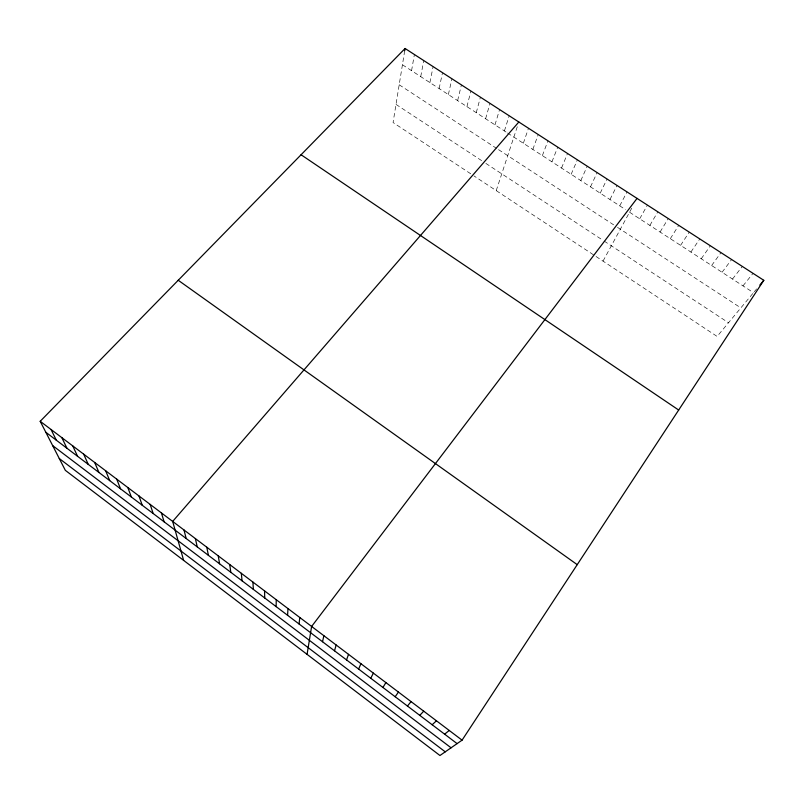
<?xml version="1.0" encoding="UTF-8"?>
<svg xmlns="http://www.w3.org/2000/svg" width="804" height="804" viewBox="0 0 804 804"><rect width="100%" height="100%" fill="white"/><g stroke="black" fill="none" stroke-linecap="round" stroke-linejoin="round"><path stroke-width="0.6" stroke-dasharray="4.02 3.01" d="M404.693 50.813L393.066 122.53L472.983 175.282M411.568 70.682L414.392 54.511M420.723 76.621L423.738 60.551M429.899 82.591L433.115 66.601M439.115 88.571L442.512 72.682M448.361 94.57L451.948 78.782M457.627 100.59L461.416 84.892M466.923 106.63L470.903 91.033M476.249 112.681L480.43 97.183M485.606 118.761L489.988 103.364M494.993 124.851L499.575 109.555M504.409 130.962L509.183 115.766M496.219 190.618L517.304 126.65M523.334 143.253L528.509 128.258M532.841 149.423L538.218 134.529M542.368 155.614L547.956 140.821M551.936 161.825L557.735 147.142M561.534 168.056L567.534 153.474M571.152 174.297L577.372 159.835M580.81 180.568L587.232 166.207M590.498 186.86L597.131 172.599M600.216 193.171L607.06 179.021M609.965 199.503L617.03 185.463M619.743 205.844L627.019 191.915M603.03 261.119L631.864 207.965M639.693 218.799L647.421 205.1M649.873 225.411L657.823 211.824M660.084 232.034L668.255 218.567M670.325 238.687L678.727 225.331M680.596 245.361L689.239 232.125M690.907 252.054L699.781 238.939M701.259 258.767L710.354 245.773M711.63 265.511L720.977 252.637M722.052 272.275L731.63 259.521M732.494 279.058L742.313 266.425M742.986 285.862L753.036 273.35M752.785 293.55L717.128 336.434L473.948 175.915M754.293 291.741L756.675 288.887M402.432 64.752L506.51 132.328M507.555 133.012L625.633 209.673M629.552 212.216L753.499 292.696M399.186 84.782L496.5 148.328M498.54 149.655L613.663 224.839M617.482 227.331L740.856 307.902M396.01 104.399L483.857 162.086M485.847 163.393L602.055 239.703M604.116 241.059L728.504 322.746"/><path stroke-width="1.21" d="M276.134 606.618L276.254 599.714M287.571 615.281L287.993 608.598M299.068 623.974L299.781 617.502M404.693 50.813L405.075 48.491L763.8 280.305L462.069 740.162L439.949 755.509L65.335 470.34L40.2 421.296L405.075 48.491M307.068 654.356L311.62 626.457L637.049 198.397M322.535 641.743L323.871 635.713M334.514 650.818L336.162 645.009M346.544 659.923L348.514 654.345M358.624 669.069L360.926 663.712M370.755 678.254L373.378 673.129M382.935 687.47L385.89 682.586M395.166 696.736L398.442 692.083M407.447 706.033L411.065 701.611M759.84 285.068L763.8 280.305M518.831 122.007L172.669 521.424L183.634 560.398M419.788 715.369L423.728 711.188M432.17 724.746L436.451 720.806M444.612 734.163L449.235 730.464M301.068 154.75L678.676 410.04M178.227 280.264L577.232 564.649M40.2 421.296L462.069 740.162M45.818 432.25L457.094 743.62M52.652 445.597L451.064 747.8M59.275 458.521L445.245 751.84M51.004 429.467L56.36 440.24M61.848 437.657L66.953 448.26M72.732 445.888L77.586 456.31M83.666 454.149L88.259 464.39M94.641 462.451L98.972 472.501M105.656 470.772L109.726 480.641M116.711 479.134L120.52 488.812M127.816 487.525L131.364 497.013M138.961 495.947L142.238 505.254M150.157 504.409L153.162 513.515M161.393 512.902L164.117 521.816M183.995 529.987L186.176 538.509M195.372 538.579L197.261 546.911M206.789 547.212L208.397 555.343M218.246 555.876L219.582 563.805M229.753 564.569L230.798 572.297M241.311 573.302L242.064 580.83M252.908 582.076L253.371 589.392M264.556 590.88L264.727 597.985"/></g></svg>
